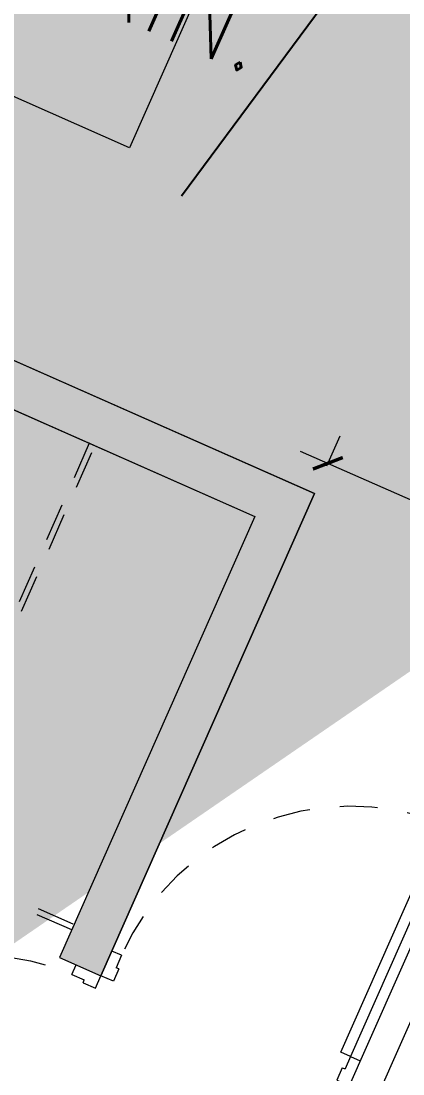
# Model space of a CAD drawing. Header units: inches. Extents: x 0 to 766, y -245 to 236.
# Drawn here: x 230.101 to 231.367, y 89.354 to 92.846 of the extents above; entities that cross this region are included whole.
import ezdxf

# ---------------------------------------------------------------- set-up
doc = ezdxf.new("R2010")
doc.units = ezdxf.units.IN
doc.header["$MEASUREMENT"] = 0
doc.linetypes.add('HIDDEN', pattern=[0.375, 0.25, -0.125])
doc.linetypes.add('HIDDEN2', pattern=[0.1875, 0.125, -0.0625])
doc.layers.get('DEFPOINTS').update_dxf_attribs({"color": 251, "lineweight": 9})
for name, color, linetype, lineweight in [('- APPIA - PLANTA - MUROS', 251, 'Continuous', 9), ('A-EST PLACAS', 251, 'Continuous', 9), ('A-JARDIN', 251, 'Continuous', 9), ('A-MOBILIARIO', 251, 'Continuous', 9), ('A-MUROS', 251, 'Continuous', 9), ('A-PROYECCIONES', 251, 'HIDDEN', 9), ('A_50_CotasInt', 251, 'Continuous', 9), ('DLP_ETAPAS', 251, 'Continuous', 9), ('DLP_HATCH', 251, 'Continuous', 9), ('DLP_TEXTO AMBIENTE', 251, 'Continuous', 9), ('MOBILIARIO', 251, 'Continuous', 9), ('TX-Texturas', 251, 'Continuous', 9)]:
    doc.layers.add(name, color=color, linetype=linetype, lineweight=lineweight)
doc.styles.add('R100-200', font='romans.shx', dxfattribs={"width": 0.8, "height": 0.3})
doc.styles.add('TXT_COTAS', font='romans.shx', dxfattribs={"width": 0.8})
doc.dimstyles.new('DLP-COTA 75', dxfattribs={"dimtxt": 0.11, "dimasz": 0.075, "dimexe": 0.1, "dimexo": 0.1, "dimgap": 0.03, "dimtad": 2, "dimzin": 4, "dimdsep": 46, "dimtxsty": 'TXT_COTAS', "dimblk": 'ARCHTICK', "dimcen": 0, "dimdle": 0.1, "dimclrd": 256, "dimclre": 256, "dimclrt": 2, "dimadec": 0, "dimazin": 0, "dimtfac": 1, "dimtix": 1, "dimtofl": 0, "dimtmove": 2, "dimatfit": 3, "dimfxl": 0.1, "dimfxlon": 1, "dimtolj": 1, "dimtzin": 0, "dimlwd": 9, "dimlwe": 9, "dimarcsym": 0})

# ---------------------------------------------------------------- blocks, each defined once
blk = doc.blocks.new('estructura enconfrado piso 1')
at = {"layer": 'TX-Texturas', "true_color": 0x939598}
h = blk.add_hatch(color=252, dxfattribs=at)
h.dxf.hatch_style = 1
h.paths.add_polyline_path([(381.5749994556857, -128.8244623999265), (381.5749994547234, -126.2744623991978), (381.4249994547233, -126.274462400231), (381.4249994556869, -128.8244144510779), (378.6749994546037, -128.8244380942913), (378.6749994543782, -128.224462400972), (378.5249994543144, -128.2244624010284), (378.5249994546041, -128.8244393301868), (375.7249994562746, -128.8244624002311), (375.7249994546439, -124.7744623994856), (375.5749994546206, -124.7744623994856), (375.57499945627, -128.9744624006037), (375.5749994546206, -133.0243907206916), (375.7249994546439, -133.0243907206916), (375.7249994562746, -128.9743907199461), (378.5249994546041, -128.9744137899904), (378.5249994543144, -129.5743907191488), (378.6749994543782, -129.5743907192052), (378.6749994546037, -128.9744150258859), (381.4249994556869, -128.9744386690993), (381.4249994547233, -131.5243907199463), (381.5749994547234, -131.5243907209795), (381.5749994556857, -128.9743907202508), (384.4250512219121, -128.9743907202508), (384.425052457217, -128.8244623999265)])
h.paths.add_polyline_path([(378.6749994546092, -125.2244624024659), (377.0749998392753, -125.2244624024659), (377.0749994546325, -122.1244624017211), (378.2749994546559, -122.1244624012554), (378.2749994546559, -121.9744624016278), (376.9249994546556, -121.9744624002308), (376.9249994547138, -125.3744624002304), (378.6749994546674, -125.3744624020931)])
h.paths.add_polyline_path([(379.6249994546326, -121.9744624002308), (379.4749994546557, -121.9744624002308), (379.474999454714, -125.3744624002304), (379.6249994546909, -125.3744624002304)])
h.paths.add_polyline_path([(381.5749994546652, -121.9744624002408), (380.8249994546325, -121.9744624002344), (380.8249994546325, -122.1244623998621), (381.4249994546483, -122.1244624017311), (381.4249994549943, -125.2244624006032), (380.424999454621, -125.2244624006032), (380.4249994546792, -125.3744624002304), (381.5749994547234, -125.3744624002409)])
h.paths.add_polyline_path([(380.6749994547238, -126.274462400231), (378.52499945364, -126.274462400231), (378.52499945364, -127.474462401027), (378.6749994547274, -127.474462401027), (378.6749994536974, -126.4244624002306), (380.0249994536966, -126.4244624002306), (380.0249994543005, -128.0244275891279), (380.224999454301, -128.0244259412674), (380.2249994536967, -126.4244624002306), (380.6749994547811, -126.4244624002306)], flags=17)
h.paths.add_polyline_path([(380.224999454301, -129.7744271789098), (380.0249994543005, -129.7744255310494), (380.0249994536966, -131.3743907199466), (378.6749994536974, -131.3743907199466), (378.6749994547274, -130.3243907191502), (378.52499945364, -130.3243907191502), (378.52499945364, -131.5243907199463), (380.6749994547238, -131.5243907199463), (380.6749994547811, -131.3743907199466), (380.2249994536967, -131.3743907199466)], flags=17)
h.paths.add_polyline_path([(381.5749994547234, -132.4243907199364), (380.4249994546792, -132.4243907199468), (380.424999454621, -132.574390719574), (381.4249994549943, -132.574390719574), (381.4249994546483, -135.6743907184461), (380.8249994546325, -135.6743907203152), (380.8249994546325, -135.8243907199428), (381.5749994546652, -135.8243907199364)])
h.paths.add_polyline_path([(379.6249994546909, -132.4243907199468), (379.474999454714, -132.4243907199468), (379.4749994546557, -135.8243907199465), (379.6249994546326, -135.8243907199465)])
h.paths.add_polyline_path([(378.6749994546674, -132.4243907180842), (376.9249994547138, -132.4243907199468), (376.9249994546556, -135.8243907199465), (378.2749994546559, -135.8243907185495), (378.2749994546559, -135.6743907189218), (377.0749994546325, -135.6743907184562), (377.0749998392753, -132.5743907177114), (378.6749994546092, -132.5743907177114)])
h.paths.add_polyline_path([(384.4250233022196, -132.3244090425728), (384.2749991382072, -132.324409043815), (384.2750008253274, -135.8243907214354), (384.5750008116881, -135.8243561018154), (384.5749998996391, -135.674354506633), (384.4249975973139, -135.674355041305)])
h.paths.add_polyline_path([(386.0750008952007, -129.6994260058245), (387.5750068334098, -129.6994258763325), (387.5750073069528, -130.4494253963255), (387.7250073069538, -130.4494253963255), (387.7250073069538, -129.4994267995578), (385.9249996076981, -129.4994261175459), (385.9249992944376, -130.3744076000838), (384.4249993385599, -130.3744076004563), (384.4249994562467, -129.8743907203764), (384.2749994562471, -129.8743907204077), (384.274999294428, -130.5744076004931), (385.9249992944749, -130.5744076000839), (385.9250000130942, -135.7643916852479), (386.0750008480238, -135.7643916852479)])
h.paths.add_polyline_path([(387.7250002184821, -132.5994253969463), (387.5749903743933, -132.5994253957048), (387.5749903477649, -135.6744264905572), (387.4250002185115, -135.6743913385397), (387.4250002212484, -135.8243906082682), (387.7250002184821, -135.8243906082223)])
h.paths.add_polyline_path([(384.4249975973139, -122.1244980788722), (384.5749998992032, -122.1244986135442), (384.5750008112522, -121.9744970183618), (384.2750008253274, -121.9744623987418), (384.2749991382072, -125.4744440763623), (384.4250233022196, -125.4744440776044)])
h.paths.add_polyline_path([(387.7250003076786, -121.9744624002408), (387.425001213153, -121.9744624001949), (387.4250021251879, -122.1244616694974), (387.5749904369613, -122.1244265179058), (387.5749904635898, -125.1994276127583), (387.7250003076786, -125.1994276115167)])
h.paths.add_polyline_path([(386.0750009372205, -122.0344959413143), (385.9250000130894, -122.0344959413143), (385.9249992944749, -127.2244455200934), (384.274999294428, -127.2244455196841), (384.2749994562471, -127.9244623997695), (384.4249994562467, -127.9244623998009), (384.4249993385599, -127.424445519721), (385.9249992944376, -127.4244455200934), (385.9249996076981, -128.2994268909172), (387.7250073961502, -128.2994262089053), (387.7250073961502, -127.3494276121376), (387.5750073961492, -127.3494276121376), (387.5750069226062, -128.0994271321306), (386.0750009843971, -128.0994270026385)])
h.paths.add_polyline_path([(397.7750002144755, -135.3494263736368), (402.2749999973851, -135.3494263736368), (402.2749999973837, -135.824426282941), (402.5750000371912, -135.8244262832433), (402.5750000373599, -135.6743907247002), (402.4250000658605, -135.6743907054512), (402.4250007844846, -130.0744634414983), (404.0750007845303, -130.0744621064906), (404.07500078458, -129.8744634419081), (401.8449999936744, -129.8744634418167), (401.8449999936627, -130.0735608116418), (402.2749999931204, -130.0741438775819), (402.2749999931195, -132.3994172340384), (401.1449999940326, -132.3994172340383), (401.1449999940157, -129.7194260019477), (400.9950000272407, -129.7194260019486), (400.9950000272556, -132.3994173067761), (399.9750000011762, -132.3994173101099), (399.9749999988185, -131.6794260506703), (399.624999998781, -131.679426050707), (399.624999999076, -131.8294260876955), (399.8250000012247, -131.829426087725), (399.8250000011451, -132.5494172343366), (402.2749999981313, -132.5494172338078), (402.2749999973851, -135.1994172352563), (398.6249999986379, -135.1994172354254), (398.6249999986379, -129.4994260019482), (398.4750001658417, -129.4994260019482), (398.4750001617097, -135.1994263753193), (397.7750002132923, -135.1994263751269)])
h.paths.add_polyline_path([(404.0750011094651, -131.9744817646585), (403.9249740911093, -131.9744817634164), (403.925002481644, -135.6144275525667), (403.7750010909174, -135.6144272290038), (403.7750001788684, -135.7644288242905), (404.0749992536321, -135.7644634438053)])
h.paths.add_polyline_path([(407.9250006242803, -132.4244634423167), (406.7750006242361, -132.4244634423062), (406.7750006242943, -135.8244634423063), (407.525000624327, -135.8244634423127), (407.525000624327, -135.674463442685), (406.9250006243112, -135.674463440816), (406.9250006239652, -132.5744634419439), (407.9250006243385, -132.5744634419439)])
h.paths.add_polyline_path([(411.4250006242457, -132.4244634423167), (409.6750006242921, -132.424463440454), (409.6750006243503, -132.5744634400812), (411.2750002396842, -132.5744634400812), (411.275000624327, -135.674463440826), (410.0750006243036, -135.6744634412917), (410.0750006243036, -135.8244634409193), (411.4250006243039, -135.8244634423163)])
h.paths.add_polyline_path([(408.3250006252629, -126.4244624002306), (409.6750006252621, -126.4244624002306), (409.6750006242321, -127.474462401027), (409.8250006253195, -127.474462401027), (409.8250006253195, -126.274462400231), (407.6750006242357, -126.274462400231), (407.6750006241784, -126.4244624002306), (408.1250006252628, -126.4244624002306), (408.1250006246585, -128.0244259412674), (408.325000624659, -128.0244275891279)], flags=17)
h.paths.add_polyline_path([(408.325000624659, -129.7744982534193), (408.1250006246585, -129.7744999012798), (408.1250006252628, -131.3744634423165), (407.6750006241784, -131.3744634423165), (407.6750006242357, -131.5244634423161), (409.8250006253195, -131.5244634423161), (409.8250006253195, -130.32446344152), (409.6750006242321, -130.32446344152), (409.6750006252621, -131.3744634423165), (408.3250006252629, -131.3744634423165)], flags=17)
h.paths.add_polyline_path([(408.8750006242456, -132.4244634423167), (408.7250006242687, -132.4244634423167), (408.7250006243269, -135.8244634423163), (408.8750006243038, -135.8244634423163)])
h.paths.add_polyline_path([(407.9250006243385, -125.2244624006032), (406.9250006239652, -125.2244624006032), (406.9250006243112, -122.1244624017311), (407.525000624327, -122.1244623998621), (407.525000624327, -121.9744624002344), (406.7750006242943, -121.9744624002408), (406.7750006242361, -125.3744624002409), (407.9250006242803, -125.3744624002304)])
h.paths.add_polyline_path([(408.8750006243038, -121.9744624002308), (408.7250006243269, -121.9744624002308), (408.7250006242687, -125.3744624002304), (408.8750006242456, -125.3744624002304)])
h.paths.add_polyline_path([(411.4250006243039, -121.9744624002308), (410.0750006243036, -121.9744624016278), (410.0750006243036, -122.1244624012554), (411.275000624327, -122.1244624017211), (411.2750002396842, -125.2244624024659), (409.6750006243503, -125.2244624024659), (409.6750006242921, -125.3744624020931), (411.4250006242457, -125.3744624002304)])
h.paths.add_polyline_path([(404.0750007845315, -127.7244624006395), (402.4250007844846, -127.7244624010488), (402.425000065842, -122.1243907136006), (402.5750000371911, -122.1243907134319), (402.5750000371911, -121.9743551548956), (402.4250172610125, -121.9743551551908), (402.2749984338082, -121.9744625077249), (402.2749997414746, -127.9244624009466), (404.0750006227124, -127.9244624006392)])
h.paths.add_polyline_path([(404.0749992536321, -122.0344623987418), (403.7750001797464, -122.0344970182565), (403.7750010917954, -122.184498613543), (403.925002481644, -122.184498271011), (403.9249740911093, -125.8244440791307), (404.0750011094651, -125.8244440778885)])
h.paths.add_polyline_path([(406.7750006232739, -128.8244623999265), (406.7750006242361, -126.2744623991978), (406.9250006242362, -126.274462400231), (406.9250006232726, -128.8244638416597), (409.6750006243558, -128.8244638416596), (409.6750006245813, -128.224462400972), (409.8250006246451, -128.2244624010284), (409.8250006243554, -128.8244393301868), (412.6250006226849, -128.8244624002311), (412.6250006243156, -124.7744623994856), (412.7750006243389, -124.7744623994856), (412.7750006226895, -128.9744624006037), (412.7750006243389, -133.0244634430614), (412.6250006243156, -133.0244634430614), (412.6250006226849, -128.9744634423159), (409.8250006243554, -128.9744865123603), (409.8250006246451, -129.5744634415187), (409.6750006245813, -129.5744634415751), (409.6750006243558, -128.9744620008873), (406.9250006232726, -128.9744620008873), (406.9250006242362, -131.5244634423161), (406.7750006242361, -131.5244634433493), (406.7750006232739, -128.9744634426206), (403.9249476211433, -128.9744634426206), (403.9249488570474, -128.8244623999265)])
h.paths.add_polyline_path([(392.2750002227756, -131.9494264199823), (390.5250002028868, -131.9494264250241), (390.5250002131299, -135.349426390025), (391.8750002128656, -135.3494263941809), (391.8750002132808, -135.1994263941813), (390.675000212563, -135.1994263904719), (390.675000212563, -132.0994264199824), (392.2750002223599, -132.0994264199824)])
h.paths.add_polyline_path([(393.2250002229073, -131.9494264250268), (393.0750002229067, -131.9494264250268), (393.0750002128482, -135.3494263993118), (393.2250002128483, -135.3494264013605)])
h.paths.add_polyline_path([(395.775000222907, -131.9494264250268), (394.0250002229075, -131.9494264263233), (394.0250002224923, -132.0994264291419), (395.62500022264, -132.0994264245817), (395.625000223193, -135.1994263901463), (394.4250002135429, -135.1994263818131), (394.4250002139586, -135.3494263933032), (395.7750002128485, -135.3494263897012)])
h.paths.add_polyline_path([(392.2750003115564, -125.6994265884807), (390.6750003017594, -125.6994265884808), (390.6750003017594, -122.5994266179912), (391.8750003024772, -122.5994266142818), (391.8750003020621, -122.4494266142822), (390.5250003023264, -122.4494266184381), (390.5250002920832, -125.849426583439), (392.275000311972, -125.8494265884808)])
h.paths.add_polyline_path([(393.2250003020447, -122.4494266071026), (393.0750003020446, -122.4494266091513), (393.0750003121032, -125.8494265834363), (393.2250003121037, -125.8494265834363)])
h.paths.add_polyline_path([(395.7750003020449, -122.4494266187619), (394.425000303155, -122.4494266151598), (394.4250003027394, -122.59942662665), (395.6250003123894, -122.5994266183168), (395.6250003118364, -125.6994265838814), (394.0250003116887, -125.6994265793212), (394.0250003121039, -125.8494265821398), (395.7750003121034, -125.8494265834363)])
h.paths.add_polyline_path([(392.3750118214118, -126.7494265812632), (392.1750118214115, -126.7494265812632), (392.1750118214115, -128.1494275016964), (388.6250073961503, -128.1494274397003), (388.6250073961507, -128.2994258679012), (398.0249984904356, -128.2994223432102), (398.0249984904356, -126.8994239668061), (398.4449984904352, -126.8994239668061), (398.4449984904352, -126.7494265859034), (396.174998475326, -126.7494266471278), (396.1749984751332, -126.8994265828421), (397.8249984904355, -126.8994265828421), (397.8249984904355, -128.1494270025948), (395.4249984753242, -128.1494270025948), (395.4249984753242, -126.7494265760704), (395.2750121997697, -126.7494265760704), (395.2750121997697, -128.1494270025941), (392.3750118214114, -128.1494270025939)])
h.paths.add_polyline_path([(398.6249999997037, -123.9994261748072), (400.5750000053865, -123.9994261747747), (400.5750000056369, -123.8494338483192), (398.6249999983636, -123.8494322423885), (398.6249999986378, -122.4494266345307), (397.775000303672, -122.4494266348263), (397.7750003024887, -122.5994266333362), (398.4750002509061, -122.5994266331438), (398.4750002567996, -128.2994261747915), (398.6250000000985, -128.2994261747915), (398.6249921985793, -127.8494261748065), (400.4249999990441, -127.8494261747594), (400.4249999983633, -128.2994261747629), (400.5749999982215, -128.2994261747592), (400.5749999992101, -127.6994261747725), (398.6249999999916, -127.6994261748061)])
h.paths.add_polyline_path([(398.0249984012391, -129.4994306652529), (388.6250073069543, -129.4994271405619), (388.6250073069539, -129.6494255687628), (392.1750117322151, -129.6494255067666), (392.1750117322151, -131.0494264271999), (392.3750117322154, -131.0494264271999), (392.3750117322149, -129.6494260058691), (395.2750121105732, -129.6494260058691), (395.2750121105732, -131.0494264323927), (395.4249983861278, -131.0494264323927), (395.4249983861278, -129.6494260058682), (397.8249984012391, -129.6494260058682), (397.8249984012391, -130.899426425621), (396.1749983859368, -130.899426425621), (396.1749983861296, -131.0494263613352), (398.4450002542962, -131.0494264225597), (398.4450002542962, -130.899429041657), (398.0249984012391, -130.899429041657)])
at = {"layer": 'A-EST PLACAS', "ltscale": 0.5}
blk.add_lwpolyline([(395.7750003020449, -122.4494266187619), (394.425000303155, -122.4494266151598), (394.4250003027394, -122.59942662665), (395.6250003123894, -122.5994266183168), (395.6250003118364, -125.6994265838814), (394.0250003116887, -125.6994265793212), (394.0250003121039, -125.8494265821398), (395.7750003121034, -125.8494265834363)], close=True, dxfattribs=at)
blk = doc.blocks.new('*U49')
for p, q in [((0.01000000000002289, 0.854999999999984), (0.01000000000002289, 0.8999999999999999)), ((0.1000000000000001, 0.8649999999999747), (0.1000000000000002, 0.8999999999999999)), ((0.05500000000001259, 0.854999999999984), (0.01000000000002289, 0.854999999999984)), ((0.1000000000000001, 0.8649999999999747), (0.05500000000001259, 0.8649999999999747)), ((0.05500000000001259, 0.854999999999984), (0.05500000000001259, 0.8649999999999747)), ((0.0550000000000125, 0.04499999999998749), (0.0100000000000227, 0.04499999999998749)), ((0.0100000000000227, 0.04499999999998749), (0.0100000000000227, 0)), ((0.0550000000000125, 0.04499999999998749), (0.0550000000000125, 0.03499999999999662)), ((0.1, 0.03499999999999662), (0.0550000000000125, 0.03499999999999662)), ((0.1, 0.03499999999999662), (0.1, 0))]:
    blk.add_line(p, q)
blk.add_lwpolyline([(0.9299999999999959, 0.06999999999999719), (0.9299999999999959, 0.03499999999999651), (0.1, 0.03499999999999662), (0.1, 0.06999999999999731)], close=True)
at = {"color": 7, "linetype": 'HIDDEN2'}
blk.add_arc((0.09952467039440564, 0.0338953113763698), 0.8311048245500714, 2.23014585536521, 89.96723111097609, dxfattribs=at)
blk = doc.blocks.new('CAMA 2PLAZAS C_VELADOR')
at = {"layer": 'MOBILIARIO'}
for p, q in [((-1.849946584286015, -0.0599999755255567), (-1.849892390794678, -5.68e-14)), ((-1.849892390794678, -5.68e-14), (-0.3998923907946903, -5.68e-14)), ((-0.3998923907946903, -5.68e-14), (-0.3998923907946903, -0.0599999755255567))]:
    blk.add_line(p, q, dxfattribs=at)
at = {"layer": 'MOBILIARIO', "linetype": 'Continuous'}
for p, q in [((-1.849946584286129, -0.05999997552544301), (-0.3999458065079864, -0.05999997552544301)), ((-1.849946584286129, -1.900000000000034), (-1.849946584286129, -0.05999997552544301)), ((-0.3999458065079864, -0.05999997552544301), (-0.3999458065079864, -1.900000000000034)), ((-1.632657967488139, -0.0877744199698896), (-1.208566978861625, -0.0877744199698896)), ((-1.041324634154674, -0.0877744199698896), (-0.6172336455281596, -0.0877744199698896)), ((-1.66327913984159, -0.3957744199699391), (-1.66327913984159, -0.1183955923233384)), ((-1.177945806508176, -0.1183955923233384), (-1.177945806508176, -0.3957744199699391)), ((-1.071945806508181, -0.3957744199699391), (-1.071945806508181, -0.1183955923233384)), ((-0.5866124731747107, -0.1183955923233384), (-0.5866124731747107, -0.4118199142831715)), ((-1.849946584286129, -0.3959999755255126), (-0.7546124731747739, -0.3959999755255126)), ((-0.3999458065079864, -0.7506666421922433), (-0.7546124731747739, -0.3959999755255126)), ((-0.7546124731747739, -0.3959999755255126), (-0.7546124731747739, -0.7506666421922433)), ((-0.7546124731747739, -0.4519999755255526), (-1.849946584286129, -0.4519999755255526)), ((-0.6172336455281596, -0.4424410866366202), (-0.7081558065080742, -0.4424410866366202)), ((-0.7546124731747739, -0.7506666421922433), (-0.3999458065079864, -0.7506666421922433)), ((-0.3999458065079864, -1.900000000000034), (-1.849946584286129, -1.900000000000034))]:
    blk.add_line(p, q, dxfattribs=at)
at = {"layer": 'MOBILIARIO'}
for points in [[(-2.249946584286675, -0.3999999999999772), (-1.849946584286668, -0.3999999999999772), (-1.849946584286668, 0), (-2.249946584286675, 0)], [(-0.4000000000000057, -0.3999999999999772), (0, -0.3999999999999772), (0, 0), (-0.4000000000000057, 0)]]:
    blk.add_lwpolyline(points, close=True, dxfattribs=at)
for centre in [(-2.049946584286669, -0.1999999999999886), (-0.2000000000000028, -0.1999999999999886)]:
    blk.add_circle(centre, 0.1343855865280572, dxfattribs=at)
at = {"layer": 'MOBILIARIO', "linetype": 'Continuous'}
for centre, start, end in [((-1.632657967488139, -0.1183955923233384), 90, 180), ((-1.208566978861625, -0.1183955923233384), 0, 90), ((-1.041324634154674, -0.1183955923233384), 90, 180), ((-0.6172336455281596, -0.1183955923233384), 0, 90), ((-0.6172336455281596, -0.4118199142831715), 270, 0)]:
    blk.add_arc(centre, 0.0306211723534631, start, end, dxfattribs=at)
blk = doc.blocks.new('*U45')
for p, q in [((0.01000000000002288, 0.7549999999999841), (0.01000000000002288, 0.8)), ((0.1000000000000001, 0.7649999999999748), (0.1000000000000002, 0.8)), ((0.05500000000001258, 0.7549999999999841), (0.01000000000002288, 0.7549999999999841)), ((0.1000000000000001, 0.7649999999999748), (0.05500000000001258, 0.7649999999999748)), ((0.05500000000001258, 0.7549999999999841), (0.05500000000001258, 0.7649999999999748)), ((0.0550000000000125, 0.04499999999998749), (0.0100000000000227, 0.04499999999998749)), ((0.0100000000000227, 0.04499999999998749), (0.0100000000000227, 0)), ((0.0550000000000125, 0.04499999999998749), (0.0550000000000125, 0.03499999999999662)), ((0.1, 0.03499999999999662), (0.0550000000000125, 0.03499999999999662)), ((0.1, 0.03499999999999662), (0.1, 0))]:
    blk.add_line(p, q)
blk.add_lwpolyline([(0.8299999999999961, 0.06999999999999731), (0.8299999999999961, 0.03499999999999662), (0.1, 0.03499999999999662), (0.1, 0.06999999999999731)], close=True)
at = {"color": 7, "linetype": 'HIDDEN2'}
blk.add_arc((0.09958193902158569, 0.0340284063912646), 0.7309717131584941, 2.230145855365211, 89.96723111097609, dxfattribs=at)
blk = doc.blocks.new('TD_PT$0$DPTO 75')
at = {"layer": 'A-MUROS'}
for p, q in [((-9.750016261131805, 5.850000272161196), (-9.750016271190361, 2.450000307486789)), ((-9.600016271476306, 5.700000272606303), (-9.600016270923334, 2.600000307041682)), ((-9.600016270923334, 2.600000307041682), (-8.000016271190816, 2.600000311601889)), ((-8.000016270775632, 2.600000308456856), (-8.000016271190816, 2.450000305113008)), ((-9.750016271190361, 2.450000307486789), (-8.000016271190816, 2.450000308783274)), ((-8.850027799028972, 1.550000314852699), (-7.100027853354277, 1.550000314852699)), ((-7.100027853353822, 1.450000314852609), (-8.75002779902934, 1.450000314852609))]:
    blk.add_line(p, q, dxfattribs=at)
at = {"layer": 'A-PROYECCIONES', "ltscale": 0.5, "elevation": -2.12980805418827e-06}
for points in [[(-8.10001575906086, 3.200000312226621), (-8.10001575906086, 3.180000312226639), (-9.600016270908327, 3.180000305774684), (-9.600016270908327, 3.200000305774665)], [(-8.120015759060841, 2.600000243483009), (-8.100017832534611, 2.600000243483009), (-8.100017832534611, 3.180000312226639), (-8.120015759060841, 3.180000312226639)]]:
    blk.add_lwpolyline(points, close=True, dxfattribs=at)
at = {"layer": 'A-MOBILIARIO', "extrusion": (-4.490675959999975e-08, 3.602857029999981e-08, -0.9999999999999984), "zscale": -1.000000000000001, "rotation": 270}
blk.add_blockref('CAMA 2PLAZAS C_VELADOR', (12.45001621229954, 3.075107867240791, 2.958224634280695e-06), dxfattribs=at)
at = {"layer": 'A-MOBILIARIO', "rotation": 90}
blk.add_blockref('*U45', (-7.200016271190634, 2.44000030511279, -3.018104180019039e-06), dxfattribs=at)
at = {"layer": 'A-MOBILIARIO', "xscale": -1}
blk.add_blockref('*U49', (-7.99001627119079, 1.550000300960289), dxfattribs=at)
blk = doc.blocks.new('_ArchTick')
at = {"color": 0, "linetype": 'ByBlock', "const_width": 0.15}
blk.add_lwpolyline([(-0.5, -0.5), (0.5, 0.5)], dxfattribs=at)
blk = doc.blocks.new('*D346')
at = {"layer": 'A_50_CotasInt', "lineweight": 9, "transparency": 16777216}
for p, q in [((-189.9561258113505, 32.27496416641284), (-189.9561258113505, 31.17496416658947)), ((-189.9652149289903, 32.17496416641283), (-189.8561258113505, 32.17496416641283)), ((-189.9652149231219, 31.27496416658947), (-189.8561258113505, 31.27496416658947))]:
    blk.add_line(p, q, dxfattribs=at)
at = {"layer": 'DEFPOINTS', "color": 0, "transparency": 16777216}
for p in [(-190.0652149289903, 32.17496416641283), (-190.0652149231219, 31.27496416658947), (-189.9561258113505, 31.27496416658947)]:
    blk.add_point(p, dxfattribs=at)
at = {"layer": 'A_50_CotasInt', "lineweight": 9, "transparency": 16777216, "xscale": 0.075, "yscale": 0.075, "zscale": 0.075}
for p, rotation in [((-189.9561258113505, 32.17496416641283), 90), ((-189.9561258113505, 31.27496416658947), 270)]:
    blk.add_blockref('_ArchTick', p, dxfattribs=dict(at, rotation=rotation))
at = {"layer": 'A_50_CotasInt', "color": 2, "transparency": 16777216, "insert": (-189.8711258113505, 31.7249641665012), "char_height": 0.11, "attachment_point": 5, "rotation": 90, "style": 'TXT_COTAS'}
blk.add_mtext('\\A1;.90', dxfattribs=at)
blk = doc.blocks.new('TEXTOS_PG')
at = {"layer": 'DLP_TEXTO AMBIENTE', "style": 'R100-200', "width": 0.8}
blk.add_text('DORM. PRIN.', height=0.2999999999999998, rotation=336.1343957707933, dxfattribs=at).set_placement((60.91286130980006, 63.64768070541322, -6.56736968102131e-05))
blk = doc.blocks.new('ETAPAS_EL-ROSARIO-01')
at = {"layer": 'DLP_HATCH'}
h = blk.add_hatch(dxfattribs=at)
h.set_pattern_fill('NET', color=8, scale=0.5, angle=30)
h.set_pattern_definition([(29.99999999999999, (-226598.6886320594, -8188115.858783023), (-0.7937499999999998, 1.374815328507796), []), (120, (-226598.6886320594, -8188115.858783023), (-1.374815328507796, -0.7937499999999997), [])])
edge = h.paths.add_edge_path()
edge.add_line((-5.119257558631944, -39.38055419642478), (-2.145317182556028, -34.362713820301))
edge.add_line((-2.145317182556028, -34.362713820301), (-0.7240417564753443, -35.17092017363757))
edge.add_line((-0.7240417564753443, -35.17092017363757), (6.173584206553642, -23.15930621977895))
edge.add_line((6.173584206553642, -23.15930621977895), (4.372489723959006, -12.48715165443718))
edge.add_line((4.372489723959006, -12.48715165443718), (3.084003503667191, -7.412719970569015))
edge.add_line((3.084003503667191, -7.412719970569015), (0.6028502009867225, -1.453054812736809))
edge.add_line((0.6028502009867225, -1.453054812736809), (-26.05888872095966, -11.4215807216242))
edge.add_line((-26.05888872095966, -11.4215807216242), (-38.30667500055279, -6.003316828981042))
edge.add_line((-38.30667500055279, -6.003316828981042), (-39.01143954624422, -15.82896352373064))
edge.add_line((-39.01143954624422, -15.82896352373064), (-41.04641557997093, -27.65982411149889))
edge.add_arc((-46.95957980857929, -26.64272587094456), 6.000000002119358, 309.9255506769823, 350.2402988185339, ccw=False)
edge.add_line((-43.10882972707623, -31.24400002416223), (-48.93134561294573, -36.11679237801582))
edge.add_line((-48.93134561294573, -36.11679237801582), (-63.58545379701536, -32.11002549156547))
edge.add_line((-63.58545379701536, -32.11002549156547), (-61.2715167705901, -23.64699377864599))
edge.add_line((-61.2715167705901, -23.64699377864599), (-60.8656602006231, -17.4209560174495))
edge.add_line((-60.8656602006231, -17.4209560174495), (-71.96898017692729, -14.997259397991))
edge.add_line((-71.96898017692729, -14.997259397991), (-72.46370098288753, -16.80662044230849))
edge.add_line((-72.46370098288753, -16.80662044230849), (-97.98786569951335, -9.828191481530666))
edge.add_line((-97.98786569951335, -9.828191481530666), (-103.8112985943153, -36.55343463178724))
edge.add_line((-103.8112985943153, -36.55343463178724), (-110.35362560043, -66.42470536567271))
edge.add_line((-110.35362560043, -66.42470536567271), (-53.61793261306593, -81.61772925034165))
edge.add_line((-53.61793261306593, -81.61772925034165), (-44.92496922399732, -72.72020544484258))
edge.add_line((-44.92496922399732, -72.72020544484258), (-5.119257558631944, -39.38055419642478))
blk = doc.blocks.new('TORRE D PIS 1')
at = {"layer": '- APPIA - PLANTA - MUROS', "linetype": 'HIDDEN', "ltscale": 0.5}
blk.add_blockref('estructura enconfrado piso 1', (-585.8402152443334, 158.0243907206916, 6.383623589349903e-08), dxfattribs=at)
at = {"xscale": -1}
blk.add_blockref('TD_PT$0$DPTO 75', (-199.8152308326715, 29.72496382976823, -2.337771694018741e-06), dxfattribs=at)
at = {"color": 8}
blk.add_line((-187.5045278562147, 32.56546791699614, -5.096301924982183e-06), (-189.3417997396, 32.97673539501514, -6.239137377476678e-06), dxfattribs=at)
at = {"layer": 'A_50_CotasInt'}
dim = blk.add_linear_dim(base=(-189.9561258113505, 31.27496416658947), p1=(-190.0652149289902, 32.17496416641282), p2=(-190.0652149231218, 31.27496416658945), angle=90, dimstyle='DLP-COTA 75', dxfattribs=at)
dim.commit()
dim.dimension.update_dxf_attribs({"geometry": '*D346', "text_midpoint": (-189.8711258113505, 31.7249641665012)})

msp = doc.modelspace()

# ---------------------------------------------------------------- block references
at = {"color": 251, "rotation": 66.13441513272153}
msp.add_blockref('TORRE D PIS 1', (337.3965715800534, 252.0758050429495, -1.217163314142373e-07), dxfattribs=at)

# ---------------------------------------------------------------- next in the draw order: hatches: boundary and pattern name
at = {"layer": 'A-JARDIN'}
h = msp.add_hatch(dxfattribs=at)
h.set_pattern_fill('AR-SAND', color=251, scale=0.005, angle=215, style=0)
h.set_pattern_definition([(252.5, (224.7641944979498, 71.68061551552734), (0.1469112948203549, -0.1958632256862088), [0, -0.19304, 0, -0.2159, 0, -0.206375]), (222.5, (224.7641944979498, 71.68061551552734), (0.02146303516649123, -0.4225123546636738), [0, -0.10414, 0, -0.17399, 0, -0.06667500000000001]), (182.5, (224.8921542387927, 71.77021389089992), (-0.3235593409169935, -0.227435928835707), [0, -0.0635, 0, -0.2286, 0, -0.29845]), (172.5, (224.8921542387927, 71.77021389089992), (-0.2488009110903542, -0.3102854999200086), [0, -0.03175, 0, -0.14986, 0, -0.17145])])
edge = h.paths.add_edge_path()
edge.add_arc((219.6963608711324, 79.3034455348598), 2.7857783161922, 116.4294689351565, 171.8357901755376)
edge.add_line((216.8878590081533, 78.98857011281422), (216.9388160718611, 79.6990556848096))
edge.add_line((216.8878590081824, 78.98857011374554), (221.0001627046097, 78.09091278080365))
edge.add_line((234.407414844982, 108.3959429562884), (228.4929484198458, 95.02679254495075))
edge.add_line((228.4929484198458, 95.02679254495075), (221.0001735148492, 78.09091042083224))
edge.add_arc((213.9090694641875, 90.61149299711457), 9.917467425771902, 297.3375804315323, 330.9917128100339)
edge.add_arc((226.5469235219882, 102.7724028174626), 4.229226115691628, 251.8725659171058, 278.5869914388251)
edge.add_arc((227.3761320488068, 93.672252697018), 2.670843307755028, 75.85171758773151, 173.19231756884, ccw=False)
edge.add_line((228.0289722179243, 96.26207965806594), (228.8737878502527, 95.88761188377163))
edge.add_line((228.8737878502527, 95.88761188377163), (230.1595399276941, 98.79377291266343))
edge.add_line((230.1595399276941, 98.79377291266343), (229.6568091257598, 99.01402314667126))
edge.add_line((229.6568091257598, 99.01402314667126), (227.1783928922616, 98.59058503162584))
edge.add_arc((202.4146470572398, 96.84064347304871), 22.99100468511089, 331.3136155140102, 332.2974948543321)
edge.add_line((222.7702687594231, 86.15256780207625), (222.3275821089576, 86.38500818059316))
edge.add_arc((210.508226476197, 94.28975247879049), 14.21907697403569, 326.2255308005629, 358.7874096119161)
edge.add_spline(control_points=[(225.2310779922357, 98.75308644872626), (225.4733695756242, 98.80647158164999), (225.7085085275705, 98.8790808227705), (226.5714554933313, 99.21248632863632), (227.1482812181878, 99.5744661466079), (228.2111456425866, 100.4497752711969), (228.6976044385176, 100.9657592448266), (229.5787748450477, 102.1108435486304), (229.9728212790453, 102.7402913561883), (230.8536143288313, 104.4681570651802), (231.2518719515012, 105.6186669888767), (231.5999334682076, 107.5092360676127), (231.6578600540763, 108.2545815297263), (231.6167146657192, 108.9781774832728)], knot_values=[0.3740482645886585, 0.3740482645886585, 0.3740482645886585, 0.3740482645886585, 0.4906448235938291, 0.4906448235938291, 0.8165459120580114, 0.8165459120580114, 1.142447000522194, 1.142447000522194, 1.468348088986376, 1.468348088986376, 1.991137109891608, 1.991137109891608, 2.334582371093413, 2.334582371093413, 2.334582371093413, 2.334582371093413], degree=3, periodic=0)
edge.add_arc((232.1159082857723, 109.0065628216462), 0.4999999979071644, 136.5657653362087, 183.2544699340975)
edge.add_spline(control_points=[(231.7528262861254, 109.3503235812159), (232.3298525965022, 109.8473481033789), (232.7769118608214, 110.0770671023848), (233.4744657043141, 110.2523933938565), (234.0485849328636, 110.2647862118529), (234.863837866835, 110.2506729607331), (235.9059968797612, 110.2322425135272), (237.1982137994148, 110.2087834385084)], knot_values=[6.015160029701731, 6.015160029701731, 6.015160029701731, 6.015160029701731, 6.054882591792072, 6.054882591792072, 6.235584469491094, 6.235584469491094, 6.279718761648507, 6.279718761648507, 6.279718761648507, 6.279718761648507], degree=3, periodic=0)
edge.add_line((245.4273668746994, 103.5207429296198), (234.407414844982, 108.3959429562884))
edge.add_line((248.3742852063099, 102.363942817864), (248.281965970202, 102.3255089969235))
edge.add_arc((242.663362787391, 99.67410733186176), 6.212779773610728, -63.39457999249862, 25.262481377147594, ccw=False)
edge.add_arc((249.5813234682666, 85.84517616041472), 9.249999984826383, 116.5573009251809, 156.134074475226)
edge.add_line((241.1222471739695, 89.58770578176251), (238.081067059213, 82.71391604383012))
edge.add_line((238.081067059213, 82.71391604383012), (237.7381078613637, 82.86564833026847))
edge.add_line((237.7381078613637, 82.86564833026847), (242.3909303276689, 93.38236104146114))
edge.add_line((242.3909303276689, 93.38236104146114), (242.8252795721294, 93.19019589674195))
edge.add_line((242.8252795721294, 93.19019589674195), (246.5277409901557, 101.5571087394702))
edge.add_line((246.5277409901557, 101.5571087394702), (244.8811718978925, 102.2861697031977))
edge.add_line((244.8811718978925, 102.2861697031977), (245.4274181179592, 103.5207202593656))
edge.add_arc((237.0518949160125, 102.2501378665539), 7.959990487141622, 56.10332446192847, 88.94674162212493)
edge.add_line((241.4911573199736, 108.857285349709), (245.8482007610967, 105.9307960300567))
edge.add_arc((241.7747690912458, 100.3680202477472), 6.894731322364667, 16.827137296234184, 53.78594943242729, ccw=False)

# ---------------------------------------------------------------- next in the draw order: block references
at = {"color": 251}
for p in [(168.1062723091402, 29.83062761378011, -1.572678485372836e-07), (168.1062723093439, 29.83062761378011, -1.572678485372836e-07)]:
    msp.add_blockref('TEXTOS_PG', p, dxfattribs=at)
at = {"layer": 'DLP_ETAPAS', "color": 251}
msp.add_blockref('ETAPAS_EL-ROSARIO-01', (278.4598979095701, 96.25533297945282, -1.572678485372836e-07), dxfattribs=at)

doc.saveas('drawing.dxf')
